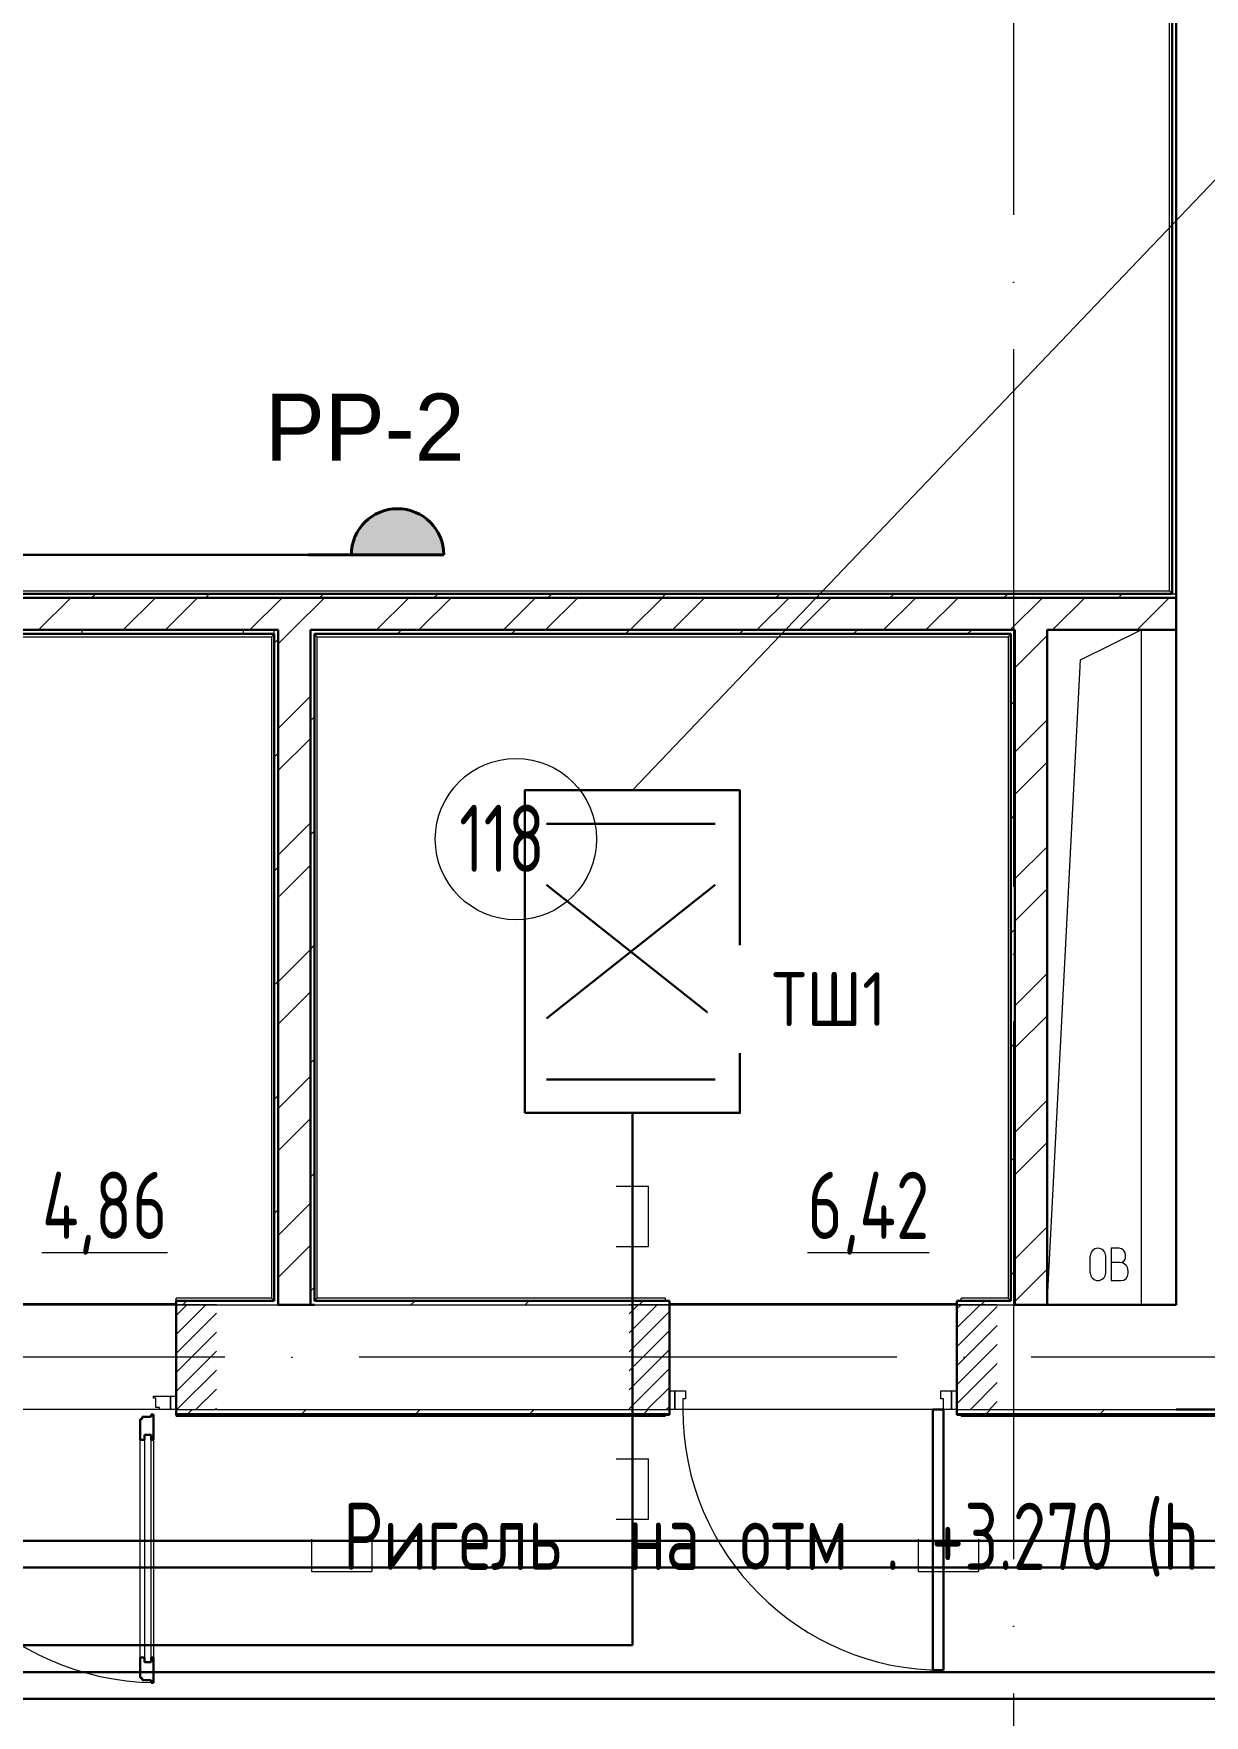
# Model space of a CAD drawing. Header units: millimetres. Extents: x -87434 to 499450, y -468665 to 122144.
# Drawn here: x -26303 to -21948, y -12876 to -6620 of the extents above; entities that cross this region are included whole.
import ezdxf

# ---------------------------------------------------------------- set-up
doc = ezdxf.new("R2010")
doc.units = ezdxf.units.MM
for name, pattern in [('ADSK_Линия сетки', [25, 20, -2.5, 0, -2.5]), ('ADSK_Невидимые', [5, 3, -2]), ('ADSK_Штриховая_ш2 п1_5', [4.5, 3, -1.5])]:
    doc.linetypes.add(name, pattern=pattern)
for name, color, linetype, lineweight in [('!_СПР_оборуд', 1, 'Continuous', 30), ('Аннотация', 7, 'Continuous', 18), ('Двери', 252, 'Continuous', 9), ('лс', 5, 'Continuous', 30), ('Марки помещений', 252, 'Continuous', 20), ('Маркировка Не АУ', 7, 'Continuous', 25), ('Ограждение', 252, 'Continuous', 9), ('Оси', 252, 'Continuous', 9), ('Перекрытие', 252, 'Continuous', 18), ('СКУД', 1, 'Continuous', 30), ('Стены внутренние', 7, 'Continuous', 18), ('Стены наружные', 7, 'Continuous', 18), ('Стены штриховка', 252, 'Continuous', 9), ('СУ Часофикация', 205, 'Continuous', 30)]:
    doc.layers.add(name, color=color, linetype=linetype, lineweight=lineweight)
doc.layers.add('Двери открывание', color=7, linetype='Continuous', lineweight=9, true_color=0xc0c0c0)
doc.layers.add('Радиофикация', color=7, linetype='Continuous')
doc.styles.add('GOST Common_3', font='', dxfattribs={"height": 3.5})
doc.styles.add('ISOCPEUR', font='isocpeur.ttf', dxfattribs={"width": 0.9, "height": 350})
doc.styles.add('Mipgost_5', font='', dxfattribs={"height": 250})
doc.styles.get('GOST Common_3').set_extended_font_data('GOST 2.304 type A')
doc.styles.get('Mipgost_5').set_extended_font_data('Mipgost')
pattern_1 = [(0, (-32119.8, 96), (0, 600), []), (90, (-32119.8, 96), (-600, 4e-14), [])]

# ---------------------------------------------------------------- blocks, each defined once
blk = doc.blocks.new('A$C1F127789')
at = {"lineweight": 30, "true_color": 0xffffff}
blk.add_hatch(color=7, dxfattribs=at).paths.add_polyline_path([(0, -159.2, 1), (0, -502.9)])
at = {"layer": '!_СПР_оборуд', "color": 1, "lineweight": -2}
blk.add_lwpolyline([(0, -502.9), (0, 0)], dxfattribs=at)
blk.add_arc((0, -331), 171.9, 90, 270, dxfattribs=at)
blk = doc.blocks.new('1 этаж')
at = {"layer": 'Двери', "lineweight": 18, "true_color": 0x636466}
h = blk.add_hatch(dxfattribs=at)
h.set_pattern_fill('FP_2', color=251, angle=180, style=0, pattern_type=2)
h.set_pattern_definition([(225, (-26210.93, -11543.73), (35.3553, -35.3553), [])])
h.paths.add_polyline_path([(-25620.9, -11738.7), (-25620.9, -11348.7), (-25770.9, -11348.7), (-25770.9, -11738.7)])
h.paths.add_polyline_path([(-27050.9, -11738.7), (-26900.9, -11738.7), (-26900.9, -11348.7), (-27050.9, -11348.7)])
h = blk.add_hatch(dxfattribs=at)
h.set_pattern_fill('FP_2', color=251, angle=180, style=0, pattern_type=2)
h.set_pattern_definition([(225, (-23400.93, -11543.73), (35.3553, -35.3553), [])])
h.paths.add_polyline_path([(-22715.9, -11738.7), (-22715.9, -11348.7), (-22865.9, -11348.7), (-22865.9, -11738.7)])
h.paths.add_polyline_path([(-24085.9, -11738.7), (-23935.9, -11738.7), (-23935.9, -11348.7), (-24085.9, -11348.7)])
at = {"layer": 'Ограждение', "true_color": 0x636466}
h = blk.add_hatch(dxfattribs=at)
h.set_pattern_fill('FP_25', color=251, style=0, pattern_type=2)
h.set_pattern_definition(pattern_1)
h.paths.add_polyline_path([(-23950.9, -11763.7), (-23950.9, -11758.7), (-25770.9, -11758.7), (-25770.9, -11763.7), (-25149.4, -11763.7)])
h = blk.add_hatch(dxfattribs=at)
h.set_pattern_fill('FP_26', color=251, style=0, pattern_type=2)
h.set_pattern_definition(pattern_1)
h.paths.add_polyline_path([(-20844.2, -11763.7), (-20680.8, -11763.7), (-20685.8, -11758.7), (-22850.9, -11758.7), (-22850.9, -11763.7), (-21561.7, -11763.7)])
at = {"color": 251, "lineweight": 18, "true_color": 0x636466}
for p, q in [((-22407, -8950.2), (-22180.8, -8838.7)), ((-22180.8, -8838.7), (-22180.8, -11348.7)), ((-22530.8, -11348.7), (-22407, -8950.2)), ((-22370.1, -11230.2), (-22370.1, -11167.6)), ((-22312.7, -11230.2), (-22312.7, -11167.6)), ((-22262.6, -11138.9), (-22292.6, -11138.9)), ((-22292.6, -11138.9), (-22292.6, -11258.9)), ((-22259.2, -11192.2), (-22292.6, -11192.2)), ((-22239.2, -11172.2), (-22239.2, -11162.2)), ((-22292.6, -11258.9), (-22255.9, -11258.9)), ((-22229.2, -11232.2), (-22229.2, -11222.2))]:
    blk.add_line(p, q, dxfattribs=at)
for centre, radius, start, end in [((-22341.4, -11167.6), 28.7, 0, 180), ((-22262.6, -11162.2), 23.3, 0, 90), ((-22259.2, -11172.2), 20, 270, 0), ((-22259.2, -11222.2), 30, 0, 90), ((-22341.4, -11230.2), 28.7, 180, 0), ((-22255.9, -11232.2), 26.7, 270, 0)]:
    blk.add_arc(centre, radius, start, end, dxfattribs=at)
at = {"layer": 'Двери', "color": 251, "linetype": 'ADSK_Штриховая_ш2 п1_5', "true_color": 0x636466}
for p, q in [((-25620.9, -11348.7), (-25770.9, -11348.7)), ((-25770.9, -11348.7), (-25770.9, -11738.7)), ((-23935.9, -11348.7), (-24085.9, -11348.7)), ((-23935.9, -11738.7), (-23935.9, -11348.7)), ((-22715.9, -11348.7), (-22865.9, -11348.7)), ((-22865.9, -11348.7), (-22865.9, -11738.7)), ((-25770.9, -11738.7), (-25620.9, -11738.7)), ((-24085.9, -11738.7), (-23935.9, -11738.7)), ((-22865.9, -11738.7), (-22715.9, -11738.7))]:
    blk.add_line(p, q, dxfattribs=at)
at = {"layer": 'Двери', "color": 251, "true_color": 0x636466}
for p, q in [((-25854.9, -11688.7), (-25790.9, -11688.7)), ((-25854.9, -11696.7), (-25854.9, -11688.7)), ((-25845.9, -11696.7), (-25854.9, -11696.7)), ((-25845.9, -11730.7), (-25845.9, -11696.7)), ((-25790.9, -11688.7), (-25770.9, -11688.7)), ((-25790.9, -11738.7), (-25790.9, -11688.7)), ((-25790.9, -11688.7), (-25790.9, -11738.7)), ((-25770.9, -11688.7), (-25770.9, -11738.7)), ((-23935.9, -11668.7), (-23915.9, -11668.7)), ((-23935.9, -11738.7), (-23935.9, -11668.7)), ((-23915.9, -11738.7), (-23915.9, -11668.7)), ((-23915.9, -11668.7), (-23875.9, -11668.7)), ((-23915.9, -11668.7), (-23915.9, -11738.7)), ((-23875.9, -11668.7), (-23875.9, -11698.7)), ((-22925.9, -11668.7), (-22885.9, -11668.7)), ((-22925.9, -11698.7), (-22925.9, -11668.7)), ((-22885.9, -11668.7), (-22885.9, -11738.7)), ((-22885.9, -11738.7), (-22885.9, -11668.7)), ((-22885.9, -11668.7), (-22865.9, -11668.7)), ((-22865.9, -11668.7), (-22865.9, -11738.7)), ((-25831.9, -11730.7), (-25845.9, -11730.7)), ((-25831.9, -11738.7), (-25831.9, -11730.7)), ((-25790.9, -11738.7), (-25831.9, -11738.7)), ((-25770.9, -11738.7), (-25790.9, -11738.7)), ((-23915.9, -11738.7), (-23935.9, -11738.7)), ((-23885.9, -11738.7), (-23915.9, -11738.7)), ((-23885.9, -11698.7), (-23885.9, -11738.7)), ((-23875.9, -11698.7), (-23885.9, -11698.7)), ((-22915.9, -11698.7), (-22925.9, -11698.7)), ((-22915.9, -11738.7), (-22915.9, -11698.7)), ((-22885.9, -11738.7), (-22915.9, -11738.7)), ((-22865.9, -11738.7), (-22885.9, -11738.7)), ((-25904.9, -12660.7), (-25904.9, -11850.7)), ((-25887.9, -11832.7), (-25887.9, -12678.7)), ((-25863.9, -11832.7), (-25887.9, -11832.7)), ((-25863.9, -12678.7), (-25863.9, -11832.7)), ((-25854.9, -11850.7), (-25854.9, -12660.7)), ((-25887.9, -12678.7), (-25863.9, -12678.7))]:
    blk.add_line(p, q, dxfattribs=at)
at = {"layer": 'Двери', "color": 251, "lineweight": 30, "true_color": 0x636466}
for p, q in [((-25862.9, -11756.7), (-25854.9, -11756.7)), ((-25862.9, -11765.7), (-25862.9, -11756.7)), ((-25854.9, -11756.7), (-25854.9, -11850.7)), ((-22955.9, -12708.7), (-22955.9, -11738.7)), ((-22955.9, -11738.7), (-22915.9, -11738.7)), ((-22915.9, -11738.7), (-22915.9, -12708.7)), ((-25904.9, -11774.7), (-25896.9, -11774.7)), ((-25904.9, -11850.7), (-25904.9, -11774.7)), ((-25896.9, -11774.7), (-25896.9, -11765.7)), ((-25896.9, -11765.7), (-25862.9, -11765.7)), ((-25904.9, -11850.7), (-25887.9, -11850.7)), ((-25887.9, -11850.7), (-25887.9, -11832.7)), ((-25887.9, -11832.7), (-25863.9, -11832.7)), ((-25863.9, -11832.7), (-25863.9, -11850.7)), ((-25863.9, -11850.7), (-25854.9, -11850.7)), ((-25904.9, -12736.7), (-25904.9, -12660.7)), ((-25904.9, -12660.7), (-25887.9, -12660.7)), ((-25887.9, -12660.7), (-25887.9, -12678.7)), ((-25887.9, -12678.7), (-25863.9, -12678.7)), ((-25863.9, -12660.7), (-25854.9, -12660.7)), ((-25863.9, -12678.7), (-25863.9, -12660.7)), ((-25854.9, -12660.7), (-25854.9, -12754.7)), ((-25896.9, -12736.7), (-25904.9, -12736.7)), ((-25896.9, -12745.7), (-25896.9, -12736.7)), ((-25862.9, -12745.7), (-25896.9, -12745.7)), ((-25862.9, -12754.7), (-25862.9, -12745.7)), ((-25854.9, -12754.7), (-25862.9, -12754.7)), ((-22915.9, -12708.7), (-22955.9, -12708.7))]:
    blk.add_line(p, q, dxfattribs=at)
at = {"layer": 'Двери', "color": 251, "true_color": 0x636466}
blk.add_arc((-22915.9, -11738.7), 970, 180, 270, dxfattribs=at)
at = {"layer": 'Двери открывание', "color": 251, "true_color": 0x636466}
blk.add_arc((-25836.9, -11756.7), 998, 180, 268.96655, dxfattribs=at)
at = {"layer": 'Марки помещений', "color": 251, "true_color": 0x636466}
blk.add_circle((-24506.5, -9616.7), 300, dxfattribs=at)
at = {"layer": 'Ограждение', "color": 251, "true_color": 0x636466}
for p, q in [((-22075.8, -8693.7), (-22075.8, -5543.7)), ((-27525.8, -8693.7), (-22075.8, -8693.7)), ((-22065.8, -8703.7), (-22075.8, -8693.7)), ((-27355.8, -8863.7), (-25415.8, -8863.7)), ((-25415.8, -8863.7), (-25405.8, -8853.7)), ((-25415.8, -8863.7), (-25415.8, -11323.7)), ((-25255.8, -8853.7), (-25245.8, -8863.7)), ((-25245.8, -8863.7), (-22675.8, -8863.7)), ((-25245.8, -11323.7), (-25245.8, -8863.7)), ((-22675.8, -8863.7), (-22665.8, -8853.7)), ((-22675.8, -8863.7), (-22675.8, -11323.7)), ((-25770.9, -11333.7), (-25770.9, -11323.7)), ((-25415.8, -11323.7), (-25770.9, -11323.7)), ((-25405.8, -11333.7), (-25415.8, -11323.7)), ((-25255.8, -11333.7), (-25245.8, -11323.7)), ((-23950.9, -11323.7), (-25245.8, -11323.7)), ((-23950.9, -11323.7), (-23950.9, -11333.7)), ((-22850.9, -11333.7), (-22850.9, -11323.7)), ((-22675.8, -11323.7), (-22850.9, -11323.7)), ((-22665.8, -11333.7), (-22675.8, -11323.7)), ((-25770.9, -11763.7), (-25770.9, -11758.7)), ((-23950.9, -11758.7), (-23950.9, -11763.7)), ((-22850.9, -11763.7), (-22850.9, -11758.7)), ((-25770.9, -11763.7), (-23950.9, -11763.7)), ((-22850.9, -11763.7), (-20680.8, -11763.7))]:
    blk.add_line(p, q, dxfattribs=at)
at = {"layer": 'Оси', "color": 251, "linetype": 'ADSK_Линия сетки', "ltscale": 100, "true_color": 0x636466}
for p, q in [((-22655.8, 32206.9), (-22655.8, -32499.9)), ((4411.5, -11543.7), (-72528.1, -11543.7))]:
    blk.add_line(p, q, dxfattribs=at)
at = {"layer": 'Перекрытие', "color": 251, "ltscale": 100, "true_color": 0x636466}
for p, q in [((-26900.9, -11343.7), (-25770.9, -11343.7)), ((-23935.9, -11343.7), (-22865.9, -11343.7))]:
    blk.add_line(p, q, dxfattribs=at)
at = {"layer": 'Стены внутренние', "color": 251, "lineweight": 30, "true_color": 0x636466}
for p, q in [((-22050.8, -8838.7), (-22050.8, -11348.7)), ((-25770.9, -11348.7), (-25770.9, -11738.7)), ((-25255.8, -11348.7), (-25390.8, -11348.7)), ((-23935.9, -11738.7), (-23935.9, -11348.7)), ((-22865.9, -11348.7), (-22865.9, -11738.7)), ((-22050.8, -11348.7), (-22530.8, -11348.7))]:
    blk.add_line(p, q, dxfattribs=at)
at = {"layer": 'Стены внутренние', "color": 251, "true_color": 0x636466}
for p, q in [((-27365.8, -11348.7), (-25770.9, -11348.7)), ((-25255.8, -11348.7), (-22865.9, -11348.7)), ((-25831.9, -11738.7), (-26839.9, -11738.7)), ((-25770.9, -11738.7), (-23935.9, -11738.7)), ((-22915.9, -11738.7), (-23885.9, -11738.7)), ((-22865.9, -11738.7), (-22050.8, -11738.7))]:
    blk.add_line(p, q, dxfattribs=at)
at = {"layer": 'Стены наружные', "color": 251, "lineweight": 30, "true_color": 0x636466}
for p, q in [((-22050.8, -8838.7), (-22050.8, -5443.7)), ((-22065.8, -5523.7), (-22065.8, -8703.7)), ((-22065.8, -8703.7), (-27515.8, -8703.7)), ((-22050.8, -8718.7), (-27500.8, -8718.7)), ((-27380.8, -8838.7), (-25390.8, -8838.7)), ((-27365.8, -8853.7), (-25405.8, -8853.7)), ((-25405.8, -8853.7), (-25405.8, -11333.7)), ((-25390.8, -8838.7), (-25390.8, -11348.7)), ((-25270.8, -8838.7), (-22650.8, -8838.7)), ((-25270.8, -11348.7), (-25270.8, -8838.7)), ((-25255.8, -8853.7), (-22665.8, -8853.7)), ((-25255.8, -11333.7), (-25255.8, -8853.7)), ((-22665.8, -8853.7), (-22665.8, -11333.7)), ((-22650.8, -8838.7), (-22650.8, -11348.7)), ((-22530.8, -8838.7), (-22050.8, -8838.7)), ((-22530.8, -11348.7), (-22530.8, -8838.7)), ((-25405.8, -11333.7), (-25770.9, -11333.7)), ((-25770.9, -11333.7), (-25770.9, -11348.7)), ((-23935.9, -11333.7), (-25255.8, -11333.7)), ((-23935.9, -11348.7), (-23935.9, -11333.7)), ((-22665.8, -11333.7), (-22865.9, -11333.7)), ((-22865.9, -11333.7), (-22865.9, -11348.7)), ((-22650.8, -11348.7), (-22530.8, -11348.7)), ((-25770.9, -11738.7), (-25770.9, -11758.7)), ((-25770.9, -11758.7), (-23935.9, -11758.7)), ((-23935.9, -11758.7), (-23935.9, -11738.7)), ((-22865.9, -11738.7), (-22865.9, -11758.7)), ((-22865.9, -11758.7), (-20685.8, -11758.7)), ((-21606.8, -11738.7), (-22050.8, -11738.7))]:
    blk.add_line(p, q, dxfattribs=at)
at = {"layer": 'Стены наружные', "color": 251, "linetype": 'Continuous', "lineweight": 9, "true_color": 0x636466}
for p, q in [((-26282, -8838.7), (-26162, -8718.7)), ((-26085.3, -8718.7), (-26070.3, -8703.7)), ((-25967.7, -8838.7), (-25847.7, -8718.7)), ((-25810.6, -8838.7), (-25690.6, -8718.7)), ((-25661, -8718.7), (-25646, -8703.7)), ((-25496.3, -8838.7), (-25376.3, -8718.7)), ((-25339.1, -8838.7), (-25219.1, -8718.7)), ((-25236.8, -8718.7), (-25221.8, -8703.7)), ((-25024.8, -8838.7), (-24904.8, -8718.7)), ((-24867.6, -8838.7), (-24747.6, -8718.7)), ((-24812.5, -8718.7), (-24797.5, -8703.7)), ((-24553.3, -8838.7), (-24433.3, -8718.7)), ((-24396.2, -8838.7), (-24276.2, -8718.7)), ((-24388.3, -8718.7), (-24373.3, -8703.7)), ((-24081.9, -8838.7), (-23961.9, -8718.7)), ((-23964, -8718.7), (-23949, -8703.7)), ((-23924.7, -8838.7), (-23804.7, -8718.7)), ((-23610.4, -8838.7), (-23490.4, -8718.7)), ((-23539.7, -8718.7), (-23524.7, -8703.7)), ((-23453.3, -8838.7), (-23333.3, -8718.7)), ((-23138.9, -8838.7), (-23018.9, -8718.7)), ((-23115.5, -8718.7), (-23100.5, -8703.7)), ((-22981.8, -8838.7), (-22861.8, -8718.7)), ((-22691.2, -8718.7), (-22676.2, -8703.7)), ((-22667.5, -8838.7), (-22547.5, -8718.7)), ((-22510.3, -8838.7), (-22390.3, -8718.7)), ((-22266.9, -8718.7), (-22251.9, -8703.7)), ((-22196, -8838.7), (-22076, -8718.7)), ((-26119.8, -8853.7), (-26119.8, -8838.7)), ((-25519.8, -8853.7), (-25519.8, -8838.7)), ((-25405.8, -8887.7), (-25390.8, -8872.7)), ((-25390.8, -8890.4), (-25339.1, -8838.7)), ((-24947.5, -8853.7), (-24932.5, -8838.7)), ((-24523.3, -8853.7), (-24508.3, -8838.7)), ((-24099, -8853.7), (-24084, -8838.7)), ((-23674.7, -8853.7), (-23659.7, -8838.7)), ((-23250.5, -8853.7), (-23235.5, -8838.7)), ((-22826.2, -8853.7), (-22811.2, -8838.7)), ((-22650.8, -8979.2), (-22530.8, -8859.2)), ((-25390.8, -9204.7), (-25270.8, -9084.7)), ((-22665.8, -9117.6), (-22650.8, -9102.6)), ((-25270.8, -9177), (-25255.8, -9162)), ((-22650.8, -9293.5), (-22530.8, -9173.5)), ((-25390.8, -9361.9), (-25270.8, -9241.9)), ((-25405.8, -9312), (-25390.8, -9297)), ((-22650.8, -9450.7), (-22530.8, -9330.7)), ((-25390.8, -9676.2), (-25270.8, -9556.2)), ((-22665.8, -9541.9), (-22650.8, -9526.9)), ((-25270.8, -9601.3), (-25255.8, -9586.3)), ((-22650.8, -9765), (-22530.8, -9645)), ((-25405.8, -9736.3), (-25390.8, -9721.3)), ((-25390.8, -9833.3), (-25270.8, -9713.3)), ((-22650.8, -9922.1), (-22530.8, -9802.1)), ((-22665.8, -9966.1), (-22650.8, -9951.1)), ((-25390.8, -10147.6), (-25270.8, -10027.6)), ((-25270.8, -10025.5), (-25255.8, -10010.5)), ((-22650.8, -10236.4), (-22530.8, -10116.4)), ((-25405.8, -10160.5), (-25390.8, -10145.5)), ((-25390.8, -10304.8), (-25270.8, -10184.8)), ((-22650.8, -10393.6), (-22530.8, -10273.6)), ((-22665.8, -10390.4), (-22650.8, -10375.4)), ((-25270.8, -10449.8), (-25255.8, -10434.8)), ((-25390.8, -10619.1), (-25270.8, -10499.1)), ((-25405.8, -10584.8), (-25390.8, -10569.8)), ((-22650.8, -10707.9), (-22530.8, -10587.9)), ((-25390.8, -10776.3), (-25270.8, -10656.3)), ((-22650.8, -10865.1), (-22530.8, -10745.1)), ((-22665.8, -10814.7), (-22650.8, -10799.7)), ((-25270.8, -10874), (-25255.8, -10859)), ((-25405.8, -11009), (-25390.8, -10994)), ((-25390.8, -11090.6), (-25270.8, -10970.6)), ((-22650.8, -11179.4), (-22530.8, -11059.4)), ((-25390.8, -11247.7), (-25270.8, -11127.7)), ((-22665.8, -11238.9), (-22650.8, -11223.9)), ((-22650.8, -11336.5), (-22530.8, -11216.5)), ((-25270.8, -11298.3), (-25255.8, -11283.3)), ((-25745.5, -11348.7), (-25730.5, -11333.7)), ((-24896.9, -11348.7), (-24881.9, -11333.7)), ((-24472.7, -11348.7), (-24457.7, -11333.7)), ((-24048.4, -11348.7), (-24033.4, -11333.7)), ((-22775.6, -11348.7), (-22760.6, -11333.7)), ((-25731.2, -11758.7), (-25726.2, -11753.7)), ((-25726.2, -11753.7), (-25711.2, -11738.7)), ((-25660.5, -11758.7), (-25655.5, -11753.7)), ((-25589.8, -11758.7), (-25584.8, -11753.7)), ((-25519.1, -11758.7), (-25514.1, -11753.7)), ((-25448.4, -11758.7), (-25443.4, -11753.7)), ((-25377.6, -11758.7), (-25372.6, -11753.7)), ((-25306.9, -11758.7), (-25301.9, -11753.7)), ((-25301.9, -11753.7), (-25286.9, -11738.7)), ((-25236.2, -11758.7), (-25231.2, -11753.7)), ((-25165.5, -11758.7), (-25160.5, -11753.7)), ((-25094.8, -11758.7), (-25089.8, -11753.7)), ((-25024.1, -11758.7), (-25019.1, -11753.7)), ((-24953.4, -11758.7), (-24948.4, -11753.7)), ((-24882.7, -11758.7), (-24877.7, -11753.7)), ((-24877.7, -11753.7), (-24862.7, -11738.7)), ((-24812, -11758.7), (-24807, -11753.7)), ((-24741.3, -11758.7), (-24736.3, -11753.7)), ((-24670.5, -11758.7), (-24665.5, -11753.7)), ((-24599.8, -11758.7), (-24594.8, -11753.7)), ((-24529.1, -11758.7), (-24524.1, -11753.7)), ((-24458.4, -11758.7), (-24453.4, -11753.7)), ((-24453.4, -11753.7), (-24438.4, -11738.7)), ((-24387.7, -11758.7), (-24382.7, -11753.7)), ((-24317, -11758.7), (-24312, -11753.7)), ((-24246.3, -11758.7), (-24241.3, -11753.7)), ((-24175.6, -11758.7), (-24170.6, -11753.7)), ((-24104.9, -11758.7), (-24099.9, -11753.7)), ((-24034.1, -11758.7), (-24029.1, -11753.7)), ((-24029.1, -11753.7), (-24014.1, -11738.7)), ((-23963.4, -11758.7), (-23958.4, -11753.7)), ((-22832.1, -11758.7), (-22827.1, -11753.7)), ((-22761.4, -11758.7), (-22756.4, -11753.7)), ((-22756.4, -11753.7), (-22741.4, -11738.7)), ((-22690.6, -11758.7), (-22685.6, -11753.7)), ((-22619.9, -11758.7), (-22614.9, -11753.7)), ((-22549.2, -11758.7), (-22544.2, -11753.7)), ((-22478.5, -11758.7), (-22473.5, -11753.7)), ((-22407.8, -11758.7), (-22402.8, -11753.7)), ((-22337.1, -11758.7), (-22332.1, -11753.7)), ((-22332.1, -11753.7), (-22317.1, -11738.7)), ((-22266.4, -11758.7), (-22261.4, -11753.7)), ((-22195.7, -11758.7), (-22190.7, -11753.7)), ((-22125, -11758.7), (-22120, -11753.7)), ((-22054.2, -11758.7), (-22049.2, -11753.7)), ((-21983.5, -11758.7), (-21978.5, -11753.7))]:
    blk.add_line(p, q, dxfattribs=at)
at = {"layer": 'Стены наружные', "color": 251, "true_color": 0x636466}
for p, q in [((-25770.9, -11348.7), (-25390.8, -11348.7)), ((-22865.9, -11348.7), (-22650.8, -11348.7))]:
    blk.add_line(p, q, dxfattribs=at)
at = {"layer": 'Стены штриховка', "color": 251, "true_color": 0x636466}
for p, q in [((-22065.8, -8703.7), (-22050.8, -8703.7)), ((-25405.8, -8853.7), (-25405.8, -8838.7)), ((-25770.9, -11753.7), (-23935.9, -11753.7)), ((-22865.9, -11753.7), (-20690.8, -11753.7))]:
    blk.add_line(p, q, dxfattribs=at)
at = {"layer": 'Аннотация', "color": 251, "true_color": 0x636466, "style": 'GOST Common_3', "width": 0.9}
for s, p in [('. +3.270 (h', (-23131.4, -12335.4)), ('Ригель', (-25149.5, -12335.4)), ('на', (-24089.9, -12335.4)), ('отм', (-23673.2, -12335.4))]:
    blk.add_text(s, height=250, dxfattribs=at).set_placement(p)
at = {"layer": 'Марки помещений', "color": 251, "true_color": 0x636466, "style": 'GOST Common_3', "width": 0.9}
for s, p in [('118', (-24717.6, -9739)), ('%%U4,86', (-26269.5, -11104.2)), ('%%U6,42', (-23422.4, -11104.2))]:
    blk.add_text(s, height=250, dxfattribs=at).set_placement(p)

msp = doc.modelspace()

# ---------------------------------------------------------------- linework, layer by layer
at = {"layer": 'лс', "color": 1, "linetype": 'ADSK_Невидимые', "ltscale": 0.5}
for p, q in [((-25279.89803, -8559.53343), (-27712.93941, -8559.53343)), ((-27712.93941, -12227.1454), (-18624.61609, -12227.1454)), ((-18494.1732, -12326.34085), (-34969, -12326.34085))]:
    msp.add_line(p, q, dxfattribs=at)
at = {"layer": 'лс', "color": 3}
for p in [(-24075.48619, -10635.22118), (-34429, -12615.00309)]:
    msp.add_line(p, (-24075.48619, -12615.00309), dxfattribs=at)
at = {"layer": 'лс', "color": 6}
msp.add_line((-34301, -12715.00309), (-19061.4298, -12715.00309), dxfattribs=at)
at = {"layer": 'лс', "color": 5}
msp.add_line((-34834, -12815.00309), (-18961.4298, -12815.00309), dxfattribs=at)
at = {"layer": 'Радиофикация', "color": 7, "lineweight": 9}
msp.add_lwpolyline([(-24075.48619, -9435.22118), (-12657.54518, 2526.50436), (-7900.54518, 2526.50436)], dxfattribs=at)
at = {"layer": 'СКУД', "color": 1, "ltscale": 0.01}
for p, q in [((-24395.25146, -9559.60986), (-23766.82935, -9559.60986)), ((-24395.25146, -10283.58886), (-23766.82935, -9786.8535)), ((-24395.25146, -9786.8535), (-23766.82935, -10283.58886)), ((-24395.25146, -10510.83249), (-23766.82935, -10510.83249))]:
    msp.add_line(p, q, dxfattribs=at)
msp.add_lwpolyline([(-24475.48619, -10635.22118), (-24475.48619, -9435.22118), (-23675.48619, -9435.22118), (-23675.48619, -10635.22118)], close=True, dxfattribs=at)
at = {"layer": 'СУ Часофикация', "color": 0, "lineweight": 5}
for p, q in [((-24135.48619, -10907.67222), (-24015.48619, -10907.67222)), ((-24015.48619, -11131.67222), (-24015.48619, -10907.67222)), ((-24135.48619, -11131.67222), (-24015.48619, -11131.67222)), ((-24135.48619, -11922.09482), (-24015.48619, -11922.09482)), ((-24015.48619, -12146.09482), (-24015.48619, -11922.09482)), ((-24135.48619, -12146.09482), (-24015.48619, -12146.09482)), ((-25269, -12220.61757), (-25269, -12340.61757)), ((-25045, -12220.61757), (-25045, -12340.61757)), ((-23012, -12220.61757), (-23012, -12340.61757)), ((-22788, -12220.61757), (-22788, -12340.61757)), ((-25269, -12340.61757), (-25045, -12340.61757)), ((-23012, -12340.61757), (-22788, -12340.61757))]:
    msp.add_line(p, q, dxfattribs=at)

# ---------------------------------------------------------------- block references
msp.add_blockref('1 этаж', (-2, 0))
at = {"layer": 'Радиофикация', "color": 3, "lineweight": 40, "xscale": -1, "rotation": 90}
msp.add_blockref('A$C1F127789', (-25279.89803, -8559.53343), dxfattribs=at)

# ---------------------------------------------------------------- texts
at = {"layer": 'Радиофикация', "insert": (-24699.32334, -7959.40074), "char_height": 250, "attachment_point": 3, "style": 'Mipgost_5'}
msp.add_mtext_dynamic_manual_height_columns('РР-2', width=1102.5655754, gutter_width=12.5, heights=[535.68591], dxfattribs=at)

# ---------------------------------------------------------------- next in the draw order: texts
at = {"layer": 'Маркировка Не АУ', "insert": (-23343.59983, -10211.794), "char_height": 200, "width": 703.7334289, "attachment_point": 5, "style": 'ISOCPEUR', "bg_fill": 2}
msp.add_mtext('ТШ1', dxfattribs=at)

doc.saveas('drawing.dxf')
